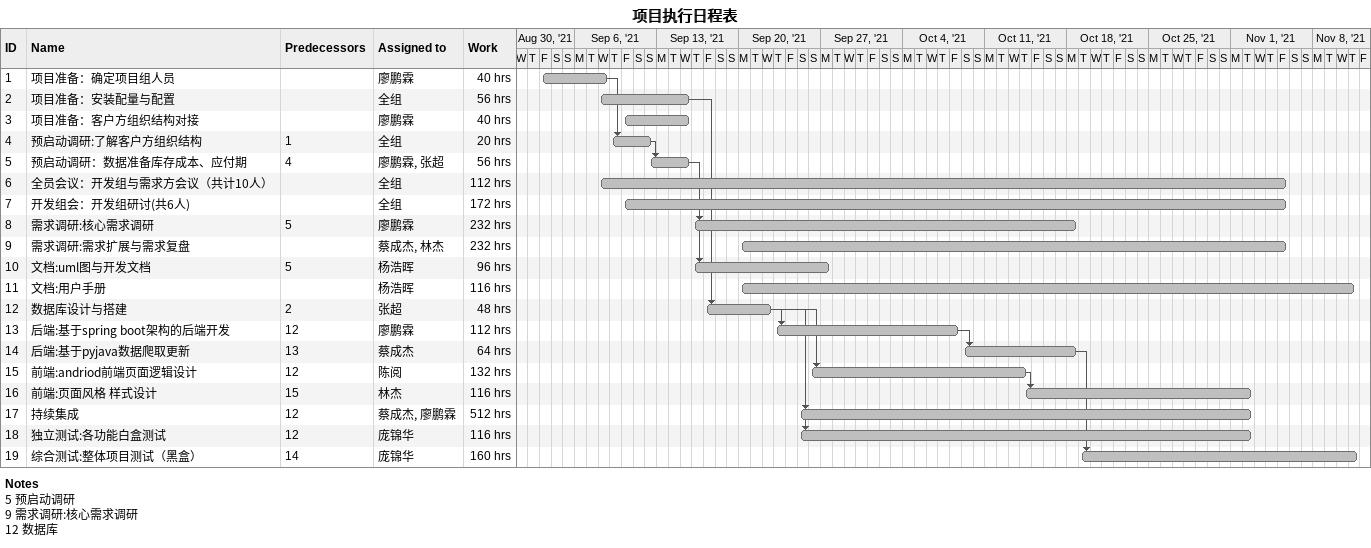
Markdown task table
项目执行日程表

| ID | Task | Start | Finish | Predecessors | Resources | Work (h) |
|---|---|---|---|---|---|---|
| 1 | 项目准备：确定项目组人员 | 2021-09-03 | 2021-09-08 |  | 廖鹏霖 | 40 |
| 2 | 项目准备：安装配量与配置 | 2021-09-08 | 2021-09-15 |  | 全组 | 56 |
| 3 | 项目准备：客户方组织结构对接 | 2021-09-10 | 2021-09-15 |  | 廖鹏霖 | 40 |
| 4 | 预启动调研:了解客户方组织结构 | 2021-09-09 | 2021-09-12 | 1 | 全组 | 20 |
| 5 | 预启动调研：数据准备库存成本、应付期 | 2021-09-12 | 2021-09-15 | 4 | 廖鹏霖, 张超 | 56 |
| 6 | 全员会议：开发组与需求方会议（共计10人） | 2021-09-08 | 2021-11-05 |  | 全组 | 112 |
| 7 | 开发组会：开发组研讨(共6人) | 2021-09-10 | 2021-11-05 |  | 全组 | 172 |
| 8 | 需求调研:核心需求调研 | 2021-09-16 | 2021-10-18 | 5 | 廖鹏霖 | 232 |
| 9 | 需求调研:需求扩展与需求复盘 | 2021-09-20 | 2021-11-05 |  | 蔡成杰, 林杰 | 232 |
| 10 | 文档:uml图与开发文档 | 2021-09-16 | 2021-09-27 | 5 | 杨浩晖 | 96 |
| 11 | 文档:用户手册 | 2021-09-20 | 2021-11-11 |  | 杨浩晖 | 116 |
| 12 | 数据库设计与搭建 | 2021-09-17 | 2021-09-22 | 2 | 张超 | 48 |
| 13 | 后端:基于spring boot架构的后端开发 | 2021-09-23 | 2021-10-08 | 12 | 廖鹏霖 | 112 |
| 14 | 后端:基于pyjava数据爬取更新 | 2021-10-09 | 2021-10-18 | 13 | 蔡成杰 | 64 |
| 15 | 前端:andriod前端页面逻辑设计 | 2021-09-26 | 2021-10-14 | 12 | 陈阅 | 132 |
| 16 | 前端:页面风格 样式设计 | 2021-10-14 | 2021-11-02 | 15 | 林杰 | 116 |
| 17 | 持续集成 | 2021-09-25 | 2021-11-02 | 12 | 蔡成杰, 廖鹏霖 | 512 |
| 18 | 独立测试:各功能白盒测试 | 2021-09-25 | 2021-11-02 | 12 | 庞锦华 | 116 |
| 19 | 综合测试:整体项目测试（黑盒） | 2021-10-19 | 2021-11-11 | 14 | 庞锦华 | 160 |

Notes
- 5: 预启动调研
- 9: 需求调研:核心需求调研
- 12: 数据库
